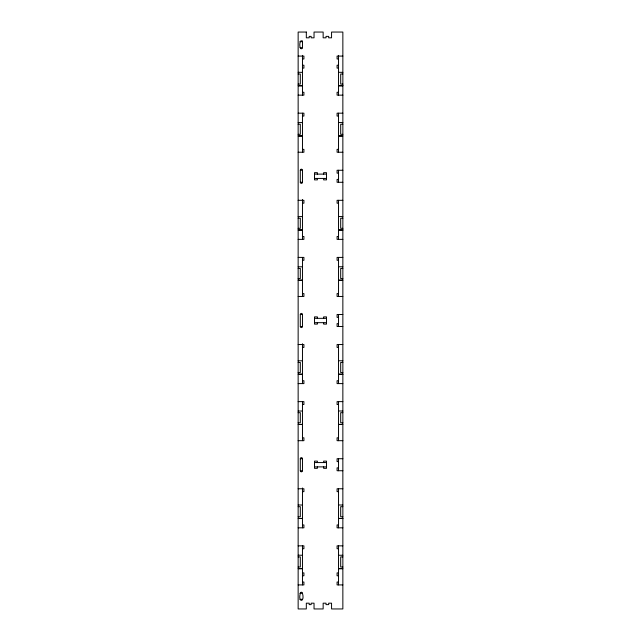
<?xml version="1.0" encoding="UTF-8"?>
<svg xmlns="http://www.w3.org/2000/svg" width="641" height="641" viewBox="0 0 641 641"><rect width="100%" height="100%" fill="white"/><g stroke="black" fill="none" stroke-linecap="round" stroke-linejoin="round"><path stroke-width="0.96" d="M299.948 41.665L302.472 41.665M299.948 47.674L302.472 47.674L302.472 40.944M298.145 56.087L303.914 56.087L303.914 58.972L302.472 58.972M342.855 56.087L337.086 56.087L337.086 58.972L338.528 58.972M302.472 65.222L303.914 65.222L303.914 68.106L302.472 68.106M338.528 65.222L337.086 65.222L337.086 68.106L338.528 68.106M298.145 72.297L302.472 72.361M338.528 72.297L342.855 72.361M298.145 74.003L300.309 74.003L300.309 84.099L298.145 84.099M342.855 74.003L340.692 74.003L340.692 84.099L342.855 84.099M298.145 85.75L302.472 85.75M338.528 85.75L342.855 85.75M298.866 85.806L302.472 85.806M339.249 85.806L342.855 85.806M302.472 92.264L303.914 92.264L303.914 95.148L298.145 95.148M338.528 92.264L337.086 92.264L337.086 95.148L342.855 95.148M298.145 113.177L303.914 113.177L303.914 116.061L302.472 116.061M342.855 113.177L337.086 113.177L337.086 116.061L338.528 116.061M298.145 122.575L302.472 122.575M338.528 122.519L342.855 122.575M298.145 124.226L300.309 124.226L300.309 134.322L298.145 134.322M342.855 124.226L340.692 124.226L340.692 134.322L342.855 134.322M298.145 135.964L302.472 135.964L298.866 136.028M338.528 135.964L342.855 135.964L339.249 136.028M302.472 149.353L303.914 149.353L303.914 152.238L298.145 152.238M338.528 149.353L337.086 149.353L337.086 152.238L342.855 152.238M300.309 170.266L302.472 170.266L302.472 182.284A1.082 1.082 0 0 1 301.39 183.366A1.082 1.082 0 0 1 300.309 182.284L300.309 170.266A1.082 1.082 0 0 1 301.39 169.184A1.082 1.082 0 0 1 302.472 170.266M342.855 170.266L337.086 170.266L337.086 173.15L338.528 173.15M314.491 174.112L326.509 174.112M314.491 178.438L326.509 178.438M338.528 179.4L337.086 179.4L337.086 182.284L342.855 182.284M300.309 182.284L302.472 182.284M298.145 200.312L303.914 200.312L303.914 203.197L302.472 203.197M342.855 200.312L337.086 200.312L337.086 203.197L338.528 203.197M298.145 216.586L302.472 216.586M338.528 216.522L342.855 216.586M298.145 218.228L300.309 218.228L300.309 228.324L298.145 228.324M342.855 218.228L340.692 218.228L340.692 228.324L342.855 228.324M298.145 229.975L302.472 229.975M338.528 229.975L342.855 229.975M298.866 230.031L302.472 230.031M339.249 230.031L342.855 230.031M302.472 236.489L303.914 236.489L303.914 239.373L298.145 239.373M338.528 236.489L337.086 236.489L337.086 239.373L342.855 239.373M298.145 257.402L303.914 257.402L303.914 260.286L302.472 260.286M342.855 257.402L337.086 257.402L337.086 260.286L338.528 260.286M298.145 266.8L302.472 266.8M338.528 266.744L342.855 266.8M298.145 268.451L300.309 268.451L300.309 278.547L298.145 278.547M342.855 268.451L340.692 268.451L340.692 278.547L342.855 278.547M298.145 280.189L302.472 280.189L298.866 280.253M338.528 280.189L342.855 280.189L339.249 280.253M302.472 293.578L303.914 293.578L303.914 296.463L298.145 296.463M338.528 293.578L337.086 293.578L337.086 296.463L342.855 296.463M300.309 314.491L302.472 314.491L302.472 326.509A1.082 1.082 0 0 1 301.39 327.591A1.082 1.082 0 0 1 300.309 326.509L300.309 314.491A1.082 1.082 0 0 1 301.39 313.409A1.082 1.082 0 0 1 302.472 314.491M342.855 314.491L337.086 314.491L337.086 317.375L338.528 317.375M314.491 318.337L326.509 318.337M314.491 322.663L326.509 322.663M338.528 323.625L337.086 323.625L337.086 326.509L342.855 326.509M300.309 326.509L302.472 326.509M298.145 344.538L303.914 344.538L303.914 347.422L302.472 347.422M342.855 344.538L337.086 344.538L337.086 347.422L338.528 347.422M298.145 360.811L302.472 360.811M338.528 360.747L342.855 360.811M298.145 362.453L300.309 362.453L300.309 372.549L298.145 372.549M342.855 362.453L340.692 362.453L340.692 372.549L342.855 372.549M298.145 374.2L302.472 374.2M338.528 374.2L342.855 374.2M298.866 374.256L302.472 374.256M339.249 374.256L342.855 374.256M302.472 380.714L303.914 380.714L303.914 383.598L298.145 383.598M338.528 380.714L337.086 380.714L337.086 383.598L342.855 383.598M298.145 401.627L303.914 401.627L303.914 404.511L302.472 404.511M342.855 401.627L337.086 401.627L337.086 404.511L338.528 404.511M298.145 411.025L302.472 411.025M338.528 410.969L342.855 411.025M298.145 412.676L300.309 412.676L300.309 422.772L298.145 422.772M342.855 412.676L340.692 412.676L340.692 422.772L342.855 422.772M298.145 424.414L302.472 424.414L298.866 424.478M338.528 424.414L342.855 424.414L339.249 424.478M302.472 437.803L303.914 437.803L303.914 440.688L298.145 440.688M338.528 437.803L337.086 437.803L337.086 440.688L342.855 440.688M300.309 458.716L302.472 458.716L302.472 470.734A1.082 1.082 0 0 1 301.39 471.816A1.082 1.082 0 0 1 300.309 470.734L300.309 458.716A1.082 1.082 0 0 1 301.39 457.634A1.082 1.082 0 0 1 302.472 458.716M342.855 458.716L337.086 458.716L337.086 461.6L338.528 461.6M314.491 462.562L326.509 462.562M314.491 466.888L326.509 466.888M338.528 467.85L337.086 467.85L337.086 470.734L342.855 470.734M300.309 470.734L302.472 470.734M298.145 488.762L303.914 488.762L303.914 491.647L302.472 491.647M342.855 488.762L337.086 488.762L337.086 491.647L338.528 491.647M298.145 504.972L302.472 505.036M338.528 504.972L342.855 505.036M298.145 506.678L300.309 506.678L300.309 516.774L298.145 516.774M342.855 506.678L340.692 506.678L340.692 516.774L342.855 516.774M298.145 518.425L302.472 518.425M338.528 518.425L342.855 518.425M298.866 518.481L302.472 518.481M339.249 518.481L342.855 518.481M302.472 524.939L303.914 524.939L303.914 527.823L298.145 527.823M338.528 524.939L337.086 524.939L337.086 527.823L342.855 527.823M298.145 545.852L303.914 545.852L303.914 548.736L302.472 548.736M342.855 545.852L337.086 545.852L337.086 548.736L338.528 548.736M298.145 555.194L302.472 555.25M338.528 555.25L342.855 555.25M298.145 556.901L300.309 556.901L300.309 566.997L298.145 566.997M342.855 556.901L340.692 556.901L340.692 566.997L342.855 566.997M298.145 568.639L302.472 568.639L298.866 568.703M338.528 568.639L342.855 568.639L339.249 568.703M302.472 572.894L303.914 572.894L303.914 575.778L302.472 575.778M338.528 572.894L337.086 572.894L337.086 575.778L338.528 575.778M302.472 582.028L303.914 582.028L303.914 584.913L298.145 584.913M338.528 582.028L337.086 582.028L337.086 584.913L342.855 584.913M299.948 593.326L302.472 593.326C305.108 602.724 297.664 602.724 300.309 593.326A1.082 1.082 0 0 1 301.39 592.244A1.082 1.082 0 0 1 302.472 593.326M299.948 599.335L302.472 599.335M302.472 41.489C299.684 38.067 299.235 46.448 300.309 47.674A1.082 1.082 0 0 0 301.39 48.756A1.082 1.082 0 0 0 302.472 47.674M338.528 55.366L338.528 95.148M338.528 113.177L338.528 152.238M338.528 170.266L338.528 182.284M338.528 200.312L338.528 239.373M338.528 257.402L338.528 296.463M338.528 314.491L338.528 326.509M338.528 344.538L338.528 383.598M338.528 401.627L338.528 440.688M338.528 458.716L338.528 470.734M338.528 488.762L338.528 527.823M338.528 545.852L338.528 584.913M323.633 174.112L323.633 172.669L326.517 172.669L326.517 179.881L323.633 179.881L323.633 178.438M323.633 318.337L323.633 316.894L326.517 316.894L326.517 324.106L323.633 324.106L323.633 322.663M323.633 462.562L323.633 461.119L326.517 461.119L326.517 468.331L323.633 468.331L323.633 466.888M317.383 174.112L317.383 172.669L314.499 172.669L314.499 179.881L317.383 179.881L317.383 178.438M317.383 318.337L317.383 316.894L314.499 316.894L314.499 324.106L317.383 324.106L317.383 322.663M317.383 462.562L317.383 461.119L314.499 461.119L314.499 468.331L317.383 468.331L317.383 466.888M302.472 55.366L302.472 95.148M302.472 113.177L302.472 152.238M302.472 199.519L302.472 239.373M302.472 257.402L302.472 296.463M302.472 343.744L302.472 383.598M302.472 401.627L302.472 440.688M302.472 487.969L302.472 527.823M302.472 545.852L302.472 584.913M306.318 32.05L298.145 32.05L298.145 608.95L306.318 608.95L306.318 603.181L309.202 603.181L309.202 604.623L311.149 604.623L311.149 603.181L314.034 603.181L314.034 608.95L323.144 608.95L323.144 603.181L326.029 603.181L326.029 604.623L328.673 604.623L328.673 603.181L331.557 603.181L331.557 608.95L342.855 608.95L342.855 32.05L331.557 32.05L331.557 37.819L328.673 37.819L328.673 36.377L326.029 36.377L326.029 37.819L323.144 37.819L323.144 32.05L314.034 32.05L314.034 37.819L311.149 37.819L311.149 36.377L309.202 36.377L309.202 37.819L306.318 37.819L306.318 32.05"/></g></svg>
